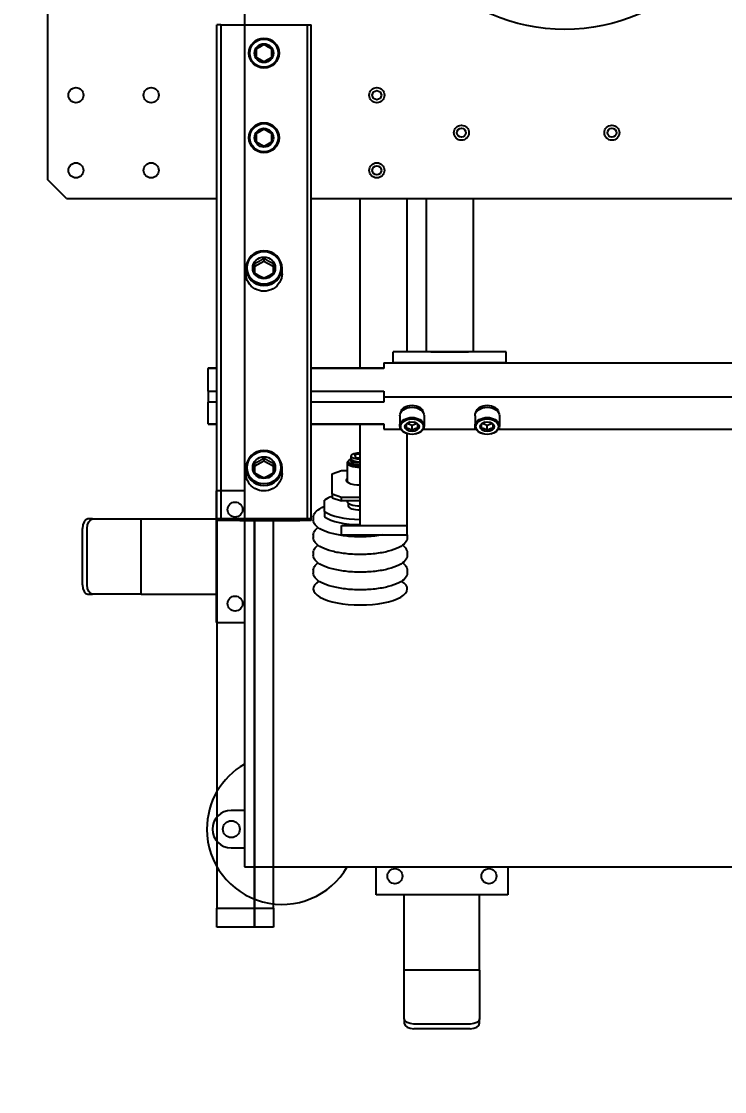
# Model space of a CAD drawing. Header units: millimetres. Extents: x -383313 to -161684, y -117025 to 99224.
# Drawn here: x -343292 to -342918, y -6965 to -6396 of the extents above; entities that cross this region are included whole.
import ezdxf
from ezdxf import colors
from ezdxf.entities.mleader import LeaderData, LeaderLine
from ezdxf.math import Vec2, Vec3

# ---------------------------------------------------------------- set-up
doc = ezdxf.new("R2010")
doc.units = ezdxf.units.MM
doc.header["$MEASUREMENT"] = 0
for name, color, linetype in [('PV-5D2C5', 7, 'Continuous'), ('PV-6C3', 7, 'Continuous'), ('Робот', 30, 'Continuous')]:
    doc.layers.add(name, color=color, linetype=linetype)

# ---------------------------------------------------------------- blocks, each defined once
blk = doc.blocks.new('A$C26c17928')
at = {"layer": 'PV-5D2C5'}
for p, q in [((295.45, -106.29), (295.45, 108.5)), ((277.33, -106.29), (277.33, 106.5)), ((312.67, -45.29), (312.67, 104.5)), ((190, -145), (190, 83.5)), ((277.33, -41.29), (271.53, -41.29)), ((271.53, -41.29), (271.53, -101.29)), ((277.33, -41.29), (277.33, -101.29)), ((305.51, -44.79), (310.94, -44.79)), ((309.7, -48.55), (310.8, -51.29)), ((315.24, -49.43), (315.2, -49.27)), ((310.8, -51.29), (309.7, -54.03)), ((313.49, -51.29), (310.8, -51.29)), ((315.24, -53.15), (315.2, -53.31)), ((190, -58.79), (271.53, -58.79)), ((271.53, -81.29), (271.53, -61.29)), ((305.51, -57.79), (310.94, -57.79)), ((312.67, -85.29), (312.67, -57.29)), ((190, -83.79), (271.53, -83.79)), ((305.51, -84.79), (310.94, -84.79)), ((309.7, -88.55), (310.8, -91.29)), ((315.24, -89.43), (315.2, -89.27)), ((271.53, -93.79), (190, -93.79)), ((310.8, -91.29), (309.7, -94.03)), ((313.49, -91.29), (310.8, -91.29)), ((363.9, -93.79), (315.08, -93.79)), ((315.24, -93.15), (315.2, -93.31)), ((368.9, -93.79), (363.9, -93.79)), ((363.9, -128.79), (363.9, -93.79)), ((368.9, -128.79), (368.9, -93.79)), ((368.95, -93.79), (370.45, -93.79)), ((378.35, -93.79), (379.85, -93.79)), ((387.74, -93.79), (389.25, -93.79)), ((277.33, -101.29), (271.53, -101.29)), ((305.51, -97.79), (310.94, -97.79)), ((312.67, -106.29), (312.67, -97.29)), ((377.08, -101.99), (377.07, -101.98)), ((277.33, -106.29), (280.38, -106.29)), ((280, -145), (280, -106.29)), ((280.38, -106.29), (280.38, -145)), ((292.4, -145), (292.4, -106.29)), ((292.4, -106.29), (295.45, -106.29)), ((295.45, -106.29), (298.35, -106.29)), ((298.35, -106.29), (298.35, -145)), ((309.77, -106.29), (312.67, -106.29)), ((309.77, -145), (309.77, -106.29)), ((310, -145), (310, -106.29)), ((280, -118.79), (190, -118.79)), ((363.9, -118.79), (310, -118.79)), ((348.97, -118.79), (348.97, -128.79)), ((350.84, -118.79), (350.84, -128.79)), ((326.95, -123.74), (328.36, -123.74)), ((328.92, -123.74), (329.95, -123.74)), ((329.16, -124.74), (329.66, -125.31)), ((330.53, -125.79), (340.68, -125.79)), ((334.63, -128.79), (334.63, -125.79)), ((336.34, -133.79), (334.63, -128.79)), ((348.97, -128.79), (347.25, -133.79)), ((350.84, -128.79), (348.97, -128.79)), ((349.13, -133.79), (350.84, -128.79)), ((350.84, -125.79), (351.13, -125.79)), ((352.06, -125.24), (353.45, -125.24)), ((368.9, -128.79), (363.9, -128.79)), ((347.25, -133.79), (336.34, -133.79)), ((347.25, -133.79), (349.13, -133.79)), ((377.08, -135.6), (377.07, -135.61)), ((356.51, -137.79), (350.39, -137.79)), ((356.51, -137.79), (359.32, -137.79)), ((105.8, -145), (97.64, -145)), ((97.64, -147), (97.64, -145)), ((97.64, -147), (105.8, -147)), ((97.64, -193), (97.64, -147)), ((346.11, -145), (105.8, -145)), ((105.8, -147), (346.11, -147)), ((357.62, -145), (346.11, -145)), ((346.11, -147), (357.62, -147)), ((360.39, -145), (357.62, -145)), ((357.62, -147), (360.39, -147)), ((359.55, -143.79), (361.06, -143.79)), ((360.39, -145), (360.39, -147)), ((360.39, -145), (360.39, -195)), ((361.17, -145), (360.39, -145)), ((361.17, -145), (361.17, -195)), ((368.95, -143.79), (370.45, -143.79)), ((378.35, -143.79), (379.85, -143.79)), ((387.74, -143.79), (389.25, -143.79)), ((361.26, -182.65), (361.26, -151)), ((361.26, -182.82), (361.26, -151.18)), ((229.99, -160.4), (227.04, -160.4)), ((336.25, -160.4), (333.3, -160.4)), ((567.5, -165), (361.26, -165)), ((567.5, -165), (577.5, -165)), ((567.5, -175), (567.5, -165)), ((577.5, -165), (577.5, -175)), ((221.65, -170), (223.24, -170)), ((223.24, -170), (225.92, -165.2)), ((225.92, -174.8), (223.24, -170)), ((327.9, -170), (329.49, -170)), ((329.49, -170), (332.17, -165.2)), ((332.17, -174.8), (329.49, -170)), ((567.5, -175), (361.26, -175)), ((361.26, -175), (567.5, -175)), ((567.5, -175), (577.5, -175)), ((567.5, -195), (567.5, -175)), ((577.5, -175), (567.5, -175)), ((577.5, -175), (577.5, -195)), ((229.99, -179.6), (227.04, -179.6)), ((336.25, -179.6), (333.3, -179.6)), ((97.64, -193), (105.8, -193)), ((97.64, -193), (97.64, -195)), ((105.8, -193), (346.11, -193)), ((346.11, -193), (357.62, -193)), ((357.62, -193), (360.39, -193)), ((360.39, -195), (360.39, -193)), ((105.8, -195), (97.64, -195)), ((346.11, -195), (105.8, -195)), ((190, -275), (190, -195)), ((280, -199.62), (280, -195)), ((280.38, -195), (280.38, -199.62)), ((292.4, -199.62), (292.4, -195)), ((298.35, -195), (298.35, -199.62)), ((309.77, -199.62), (309.77, -195)), ((310, -199.62), (310, -195)), ((357.62, -195), (346.11, -195)), ((360.39, -195), (357.62, -195)), ((361.17, -195), (360.39, -195)), ((361.17, -195), (567.5, -195)), ((577.5, -195), (567.5, -195)), ((280, -199.62), (280.38, -199.62)), ((292.4, -199.62), (280.38, -199.62)), ((292.4, -199.62), (298.35, -199.62)), ((309.77, -199.62), (298.35, -199.62)), ((309.77, -199.62), (310, -199.62)), ((190, -275), (180, -285)), ((180, -285), (-180, -285))]:
    blk.add_line(p, q, dxfattribs=at)
for centre, radius in [((0, -10), 100), ((155, 15), 4), ((155, 15), 2.4), ((155, -65), 4), ((155, -65), 2.4), ((135, -110), 4), ((135, -110), 2.4), ((175, -110), 4), ((175, -110), 2.4), ((112.64, -170), 8), ((112.64, -170), 7.5), ((112.64, -170), 5), ((157.64, -170), 8), ((157.64, -170), 7.5), ((157.64, -170), 5), ((135, -230), 4), ((175, -230), 4), ((135, -270), 4), ((175, -270), 4)]:
    blk.add_circle(centre, radius, dxfattribs=at)
at = {"layer": 'PV-5D2C5', "extrusion": (0, 0, -1)}
for centre, major_axis, ratio, start_param, end_param in [((304.06, -51.29), (0, -6), 0.688988, 0.072299, 3.069293), ((305.51, -51.29), (0, 6.5), 0.688988, -1.570796, 0), ((310.94, -51.29), (0, 6.5), 0.688988, -1.570796, 1.25525), ((305.51, -51.29), (0, -6.5), 0.688988, 0, 1.570796), ((310.94, -51.29), (0, -6.5), 0.688988, -1.25525, 1.570796), ((304.06, -91.29), (0, -6), 0.688988, 0.072299, 3.069293), ((305.51, -91.29), (0, 6.5), 0.688988, -1.570796, 0), ((310.94, -91.29), (0, 6.5), 0.688988, -1.570796, 1.25525), ((305.51, -91.29), (0, -6.5), 0.688988, 0, 1.570796), ((310.94, -91.29), (0, -6.5), 0.688988, -1.25525, 1.570796), ((227.04, -170), (0, -9.6), 0.965926, -4.712389, 1.570796), ((229.99, -170), (0, 9.6), 0.965926, 0, 3.141593), ((333.3, -170), (0, -9.6), 0.965926, -4.712389, 1.570796), ((336.25, -170), (0, 9.6), 0.965926, 0, 3.141593)]:
    blk.add_ellipse(centre, major_axis=major_axis, ratio=ratio, start_param=start_param, end_param=end_param, dxfattribs=at)
at = {"layer": 'PV-5D2C5'}
for centre, major_axis, ratio, start_param, end_param in [((311.31, -51.29), (0, 6), 0.688988, -4.712389, 1.570796), ((311.31, -51.29), (0, 3.75), 0.688988, -1.570796, 4.712389), ((311.31, -91.29), (0, 6), 0.688988, -4.712389, 1.570796), ((311.31, -91.29), (0, 3.75), 0.688988, -1.570796, 4.712389), ((397.61, -118.79), (0, 25), 0.34202, -1.570796, 0.495637), ((326.95, -118.79), (0, -4.95), 0.34202, -1.570796, 0), ((326.95, -118.79), (0, -3), 0.34202, -1.570796, 0), ((326.95, -118.79), (0, -4.95), 0.34202, 0, 1.570796), ((326.95, -118.79), (0, -3), 0.34202, 0, 1.570796), ((328.36, -118.79), (0, -4.95), 0.34202, 0, 1.570796), ((328.92, -118.79), (0, -4.95), 0.34202, 0, 1.570796), ((329.95, -118.79), (0, -6.39), 0.34202, 0, 1.570796), ((329.95, -118.79), (0, -4.95), 0.34202, 0, 1.570796), ((330.53, -118.79), (0, -7), 0.34202, 0, 1.570796), ((339.76, -118.79), (0, -7.5), 0.34202, -0.367208, 1.570796), ((351.13, -118.79), (0, -7), 0.34202, 0, 1.570796), ((353.45, -118.79), (0, -6.45), 0.34202, 0, 1.570796), ((353.45, -118.79), (0, 21), 0.34202, -2.701617, -1.570796), ((356.27, -118.79), (0, 21), 0.34202, -2.701617, -1.570796), ((397.61, -118.79), (0, -25), 0.34202, -0.495637, 1.570796), ((329.95, -118.79), (0, -6.39), 0.34202, -0.692725, 0), ((328.92, -118.79), (0, -4.95), 0.34202, -0.167293, 0), ((330.53, -118.79), (0, -7), 0.34202, -0.372527, 0), ((353.45, -118.79), (0, -21), 0.34202, -0.775193, -0.439976), ((226.89, -170), (0, 9), 0.965926, -4.712389, 1.570796), ((226.89, -170), (0, -6), 0.965926, -1.570796, 4.712389), ((333.14, -170), (0, 9), 0.965926, -4.712389, 1.570796), ((333.14, -170), (0, -6), 0.965926, -1.570796, 4.712389)]:
    blk.add_ellipse(centre, major_axis=major_axis, ratio=ratio, start_param=start_param, end_param=end_param, dxfattribs=at)
for points, weights in [([(308.83, -50.24), (309.06, -49.33), (309.91, -48.29)], [1.11661653883, 1.15102198321, 1.04422863406]), ([(309.91, -48.29), (310.47, -48.29), (312.29, -48.29)], [1.04422863406, 1.20577136594, 1.04422863406]), ([(312.29, -48.29), (312.26, -49.79), (313.49, -51.29)], [1.04422863406, 1.20577136594, 1.04422863406]), ([(309.91, -54.29), (309.06, -53.25), (308.83, -52.34)], [1.04422863406, 1.15102198321, 1.11661653883]), ([(312.29, -54.29), (310.47, -54.29), (309.91, -54.29)], [1.04422863406, 1.20577136594, 1.04422863406]), ([(313.49, -51.29), (312.26, -52.79), (312.29, -54.29)], [1.04422863406, 1.20577136594, 1.04422863406]), ([(308.83, -90.24), (309.06, -89.33), (309.91, -88.29)], [1.11661653883, 1.15102198321, 1.04422863406]), ([(309.91, -88.29), (310.47, -88.29), (312.29, -88.29)], [1.04422863406, 1.20577136594, 1.04422863406]), ([(312.29, -88.29), (312.26, -89.79), (313.49, -91.29)], [1.04422863406, 1.20577136594, 1.04422863406]), ([(309.91, -94.29), (309.06, -93.25), (308.83, -92.34)], [1.04422863406, 1.15102198321, 1.11661653883]), ([(312.29, -94.29), (310.47, -94.29), (309.91, -94.29)], [1.04422863406, 1.20577136594, 1.04422863406]), ([(313.49, -91.29), (312.26, -92.79), (312.29, -94.29)], [1.04422863406, 1.20577136594, 1.04422863406]), ([(108.03, -170), (109.18, -168), (110.34, -166)], [1.04422863406, 1.20577136594, 1.04422863406]), ([(110.34, -174), (109.18, -172), (108.03, -170)], [1.04422863406, 1.20577136594, 1.04422863406]), ([(110.34, -166), (112.64, -166), (114.95, -166)], [1.04422863406, 1.20577136594, 1.04422863406]), ([(114.95, -166), (116.11, -168), (117.26, -170)], [1.04422863406, 1.20577136594, 1.04422863406]), ([(117.26, -170), (116.11, -172), (114.95, -174)], [1.04422863406, 1.20577136594, 1.04422863406]), ([(153.03, -170), (154.18, -168), (155.34, -166)], [1.04422863406, 1.20577136594, 1.04422863406]), ([(155.34, -174), (154.18, -172), (153.03, -170)], [1.04422863406, 1.20577136594, 1.04422863406]), ([(155.34, -166), (157.64, -166), (159.95, -166)], [1.04422863406, 1.20577136594, 1.04422863406]), ([(159.95, -166), (161.11, -168), (162.26, -170)], [1.04422863406, 1.20577136594, 1.04422863406]), ([(162.26, -170), (161.11, -172), (159.95, -174)], [1.04422863406, 1.20577136594, 1.04422863406]), ([(221.65, -170), (223.35, -167.6), (224.33, -165.2)], [1.04422863406, 1.20577136594, 1.04422863406]), ([(224.33, -174.8), (223.35, -172.4), (221.65, -170)], [1.04422863406, 1.20577136594, 1.04422863406]), ([(224.33, -165.2), (227.37, -165.2), (229.68, -165.2)], [1.04422863406, 1.20577136594, 1.04422863406]), ([(229.68, -165.2), (231.38, -167.6), (232.36, -170)], [1.04422863406, 1.20577136594, 1.04422863406]), ([(232.36, -170), (231.38, -172.4), (229.68, -174.8)], [1.04422863406, 1.20577136594, 1.04422863406]), ([(327.9, -170), (329.6, -167.6), (330.58, -165.2)], [1.04422863406, 1.20577136594, 1.04422863406]), ([(330.58, -174.8), (329.6, -172.4), (327.9, -170)], [1.04422863406, 1.20577136594, 1.04422863406]), ([(330.58, -165.2), (333.62, -165.2), (335.94, -165.2)], [1.04422863406, 1.20577136594, 1.04422863406]), ([(335.94, -165.2), (337.63, -167.6), (338.61, -170)], [1.04422863406, 1.20577136594, 1.04422863406]), ([(338.61, -170), (337.63, -172.4), (335.94, -174.8)], [1.04422863406, 1.20577136594, 1.04422863406]), ([(114.95, -174), (112.64, -174), (110.34, -174)], [1.04422863406, 1.20577136594, 1.04422863406]), ([(159.95, -174), (157.64, -174), (155.34, -174)], [1.04422863406, 1.20577136594, 1.04422863406]), ([(229.68, -174.8), (227.37, -174.8), (224.33, -174.8)], [1.04422863406, 1.20577136594, 1.04422863406]), ([(335.94, -174.8), (333.62, -174.8), (330.58, -174.8)], [1.04422863406, 1.20577136594, 1.04422863406])]:
    blk.add_rational_spline(points, weights, degree=2, dxfattribs=at)
blk.add_open_spline([(368.9, -93.79), (368.91, -93.79), (368.93, -93.79), (368.95, -93.79)], degree=3, dxfattribs=at)
for points, knots in [([(370.45, -93.79), (371.37, -93.79), (372.26, -94.17), (374.02, -95.64), (374.87, -96.83), (376.41, -99.91), (377.09, -101.82), (378.2, -106.14), (378.63, -108.54), (379.19, -113.6), (379.34, -116.25), (379.33, -121.55), (379.18, -124.2), (378.6, -129.22), (378.17, -131.6), (377.06, -135.86), (376.39, -137.74), (374.84, -140.82), (373.96, -142.02), (372.21, -143.44), (371.34, -143.79), (370.45, -143.79)], [4.712389, 4.712389, 4.712389, 4.712389, 4.990834, 4.990834, 5.312783, 5.312783, 5.641221, 5.641221, 5.965321, 5.965321, 6.287713, 6.287713, 6.609683, 6.609683, 6.932099, 6.932099, 7.256259, 7.256259, 7.584742, 7.584742, 7.853982, 7.853982, 7.853982, 7.853982]), ([(374.4, -96.29), (374.85, -95.69), (375.31, -95.18), (376.6, -94.15), (377.46, -93.79), (378.35, -93.79)], [4.2757798, 4.2757798, 4.2757798, 4.2757798, 4.4431494, 4.4431494, 4.712389, 4.712389, 4.712389, 4.712389]), ([(379.85, -93.79), (380.76, -93.79), (381.66, -94.17), (383.42, -95.64), (384.27, -96.83), (385.81, -99.91), (386.49, -101.82), (387.6, -106.14), (388.02, -108.54), (388.59, -113.6), (388.74, -116.25), (388.73, -121.55), (388.58, -124.2), (387.99, -129.22), (387.56, -131.6), (386.46, -135.86), (385.78, -137.74), (384.23, -140.82), (383.36, -142.02), (381.6, -143.44), (380.73, -143.79), (379.85, -143.79)], [4.712389, 4.712389, 4.712389, 4.712389, 4.990834, 4.990834, 5.312783, 5.312783, 5.641221, 5.641221, 5.965321, 5.965321, 6.287713, 6.287713, 6.609683, 6.609683, 6.932099, 6.932099, 7.256259, 7.256259, 7.584742, 7.584742, 7.853982, 7.853982, 7.853982, 7.853982]), ([(383.8, -96.29), (384.24, -95.69), (384.71, -95.18), (385.99, -94.15), (386.86, -93.79), (387.74, -93.79)], [4.2757798, 4.2757798, 4.2757798, 4.2757798, 4.4431494, 4.4431494, 4.712389, 4.712389, 4.712389, 4.712389]), ([(389.25, -93.79), (390.16, -93.79), (391.06, -94.17), (392.81, -95.64), (393.67, -96.83), (395.21, -99.91), (395.89, -101.82), (396.99, -106.14), (397.42, -108.54), (397.99, -113.6), (398.13, -116.25), (398.12, -121.55), (397.97, -124.2), (397.39, -129.22), (396.96, -131.6), (395.85, -135.86), (395.18, -137.74), (393.63, -140.82), (392.76, -142.02), (391, -143.44), (390.13, -143.79), (389.25, -143.79)], [4.712389, 4.712389, 4.712389, 4.712389, 4.990834, 4.990834, 5.312783, 5.312783, 5.641221, 5.641221, 5.965321, 5.965321, 6.287713, 6.287713, 6.609683, 6.609683, 6.932099, 6.932099, 7.256259, 7.256259, 7.584742, 7.584742, 7.853982, 7.853982, 7.853982, 7.853982]), ([(368.9, -106.92), (369.15, -108.25), (369.35, -109.64), (369.8, -113.6), (369.94, -116.25), (369.93, -121.55), (369.78, -124.2), (369.2, -129.22), (368.77, -131.6), (367.66, -135.86), (366.99, -137.74), (365.44, -140.82), (364.57, -142.02), (362.81, -143.44), (361.94, -143.79), (361.06, -143.79)], [5.781719, 5.781719, 5.781719, 5.781719, 5.965321, 5.965321, 6.287713, 6.287713, 6.609683, 6.609683, 6.932099, 6.932099, 7.256259, 7.256259, 7.584742, 7.584742, 7.853982, 7.853982, 7.853982, 7.853982]), ([(359.55, -143.79), (358.64, -143.79), (357.74, -143.41), (355.99, -141.95), (355.14, -140.76), (354.15, -138.78), (353.93, -138.3), (353.72, -137.79)], [1.5707963, 1.5707963, 1.5707963, 1.5707963, 1.8492415, 1.8492415, 2.1711899, 2.1711899, 2.2662378, 2.2662378, 2.2662378, 2.2662378]), ([(368.95, -143.79), (368.04, -143.79), (367.14, -143.41), (365.86, -142.35), (365.42, -141.86), (365, -141.29)], [1.5707963, 1.5707963, 1.5707963, 1.5707963, 1.8492415, 1.8492415, 2.0074056, 2.0074056, 2.0074056, 2.0074056]), ([(378.35, -143.79), (377.43, -143.79), (376.54, -143.41), (375.26, -142.35), (374.82, -141.86), (374.4, -141.29)], [1.5707963, 1.5707963, 1.5707963, 1.5707963, 1.8492415, 1.8492415, 2.0074056, 2.0074056, 2.0074056, 2.0074056]), ([(387.74, -143.79), (386.83, -143.79), (385.94, -143.41), (384.66, -142.35), (384.22, -141.86), (383.8, -141.29)], [1.5707963, 1.5707963, 1.5707963, 1.5707963, 1.8492415, 1.8492415, 2.0074056, 2.0074056, 2.0074056, 2.0074056]), ([(361.17, -150.11), (361.22, -150.38), (361.25, -150.65), (361.26, -151.22), (361.24, -151.52), (361.19, -151.82)], [0.00306113, 0.00306113, 0.00306113, 0.00306113, 0.004036551, 0.004036551, 0.005106091, 0.005106091, 0.005106091, 0.005106091]), ([(361.19, -182), (361.24, -182.3), (361.26, -182.61), (361.25, -183.18), (361.22, -183.45), (361.17, -183.71)], [0.00306113, 0.00306113, 0.00306113, 0.00306113, 0.004130671, 0.004130671, 0.005106091, 0.005106091, 0.005106091, 0.005106091])]:
    blk.add_open_spline(points, degree=3, knots=knots, dxfattribs=at)
blk = doc.blocks.new('Робот ABB IRB660_3.15 (сверху)')
at = {"layer": 'Робот'}
blk.add_circle((0, 0), 3150, dxfattribs=at)
blk = doc.blocks.new('*U174')
at = {"layer": 'PV-6C3'}
for p, q in [((-1350.65, 2991.36), (-1350.65, 2988.9)), ((-1350.65, 2964.23), (-1350.65, 2988.9)), ((-1345.65, 2994.23), (-1315.65, 2994.23)), ((-1345.65, 2991.77), (-1315.65, 2991.77)), ((-1310.65, 2988.9), (-1310.65, 2991.36)), ((-1310.65, 2988.9), (-1310.65, 2964.23)), ((-1350.65, 2963.09), (-1350.65, 2964.23)), ((-1350.65, 2963.09), (-1310.65, 2963.09)), ((-1350.65, 2963.09), (-1350.65, 2923.09)), ((-1310.65, 2964.23), (-1310.65, 2963.09)), ((-1310.65, 2963.09), (-1310.65, 2923.09)), ((-1295.65, 2923.09), (-1365.65, 2923.09)), ((-1365.65, 2923.09), (-1365.65, 2908.09)), ((-1295.65, 2908.09), (-1295.65, 2923.09)), ((-1485.65, 2915.09), (-1485.65, 2908.09)), ((-1465.65, 2908.09), (-1465.65, 2915.09)), ((-395.65, 2908.09), (-1495.65, 2908.09)), ((-1495.65, 2908.09), (-1495.65, 2218.09)), ((-1510.65, 2838.09), (-1495.65, 2838.09)), ((-1510.65, 2768.09), (-1510.65, 2838.09)), ((-1581.79, 2788.09), (-1581.79, 2818.09)), ((-1579.33, 2788.09), (-1579.33, 2818.09)), ((-1576.46, 2823.09), (-1578.92, 2823.09)), ((-1576.46, 2823.09), (-1551.79, 2823.09)), ((-1551.79, 2823.09), (-1550.65, 2823.09)), ((-1550.65, 2783.09), (-1550.65, 2823.09)), ((-1550.65, 2823.09), (-1510.65, 2823.09)), ((-1578.92, 2783.09), (-1576.46, 2783.09)), ((-1551.79, 2783.09), (-1576.46, 2783.09)), ((-1550.65, 2783.09), (-1551.79, 2783.09)), ((-1550.65, 2783.09), (-1510.65, 2783.09)), ((-1495.65, 2768.09), (-1510.65, 2768.09))]:
    blk.add_line(p, q, dxfattribs=at)
for centre, radius in [((-1475.65, 2915.09), 4.5), ((-1355.65, 2913.09), 4), ((-1305.65, 2913.09), 4), ((-1500.65, 2828.09), 4), ((-1500.65, 2778.09), 4)]:
    blk.add_circle(centre, radius, dxfattribs=at)
for centre, radius, start, end in [((-1475.65, 2888.09), 40, 90, 240), ((-1475.65, 2888.09), 40, 30, 90), ((-1475.65, 2915.09), 10, 0, 180)]:
    blk.add_arc(centre, radius, start, end, dxfattribs=at)
for centre, major_axis, start_param, end_param in [((-1345.65, 2991.36), (-5, 0), -1.570796, 0), ((-1315.65, 2991.36), (5, 0), 0, 1.570796), ((-1578.92, 2818.09), (0, 5), 0, 1.570796), ((-1578.92, 2788.09), (0, -5), -1.570796, 0)]:
    blk.add_ellipse(centre, major_axis=major_axis, ratio=0.573576, start_param=start_param, end_param=end_param, dxfattribs=at)
at = {"layer": 'PV-6C3', "extrusion": (0, 0, -1)}
for centre, major_axis, start_param, end_param in [((-1345.65, 2988.9), (-5, 0), 0, 1.570796), ((-1315.65, 2988.9), (5, 0), -1.570796, 0), ((-1576.46, 2818.09), (0, 5), -1.570796, 0), ((-1576.46, 2788.09), (0, -5), 0, 1.570796)]:
    blk.add_ellipse(centre, major_axis=major_axis, ratio=0.573576, start_param=start_param, end_param=end_param, dxfattribs=at)

msp = doc.modelspace()

# ---------------------------------------------------------------- block references
at = {"ltscale": 100, "rotation": 270}
msp.add_blockref('A$C26c17928', (-342993.18036, -6300.46446), dxfattribs=at)
at = {"layer": 'PV-6C3', "rotation": 90}
msp.add_blockref('*U174', (-340265.46489, -5350.25953), dxfattribs=at)
at = {"layer": 'Робот', "rotation": 180}
msp.add_blockref('Робот ABB IRB660_3.15 (сверху)', (-344500.63713, -5731.42318), dxfattribs=at)

# ---------------------------------------------------------------- leaders
at = {"ltscale": 100}
ml = msp.add_multileader_mtext('Standard', dxfattribs=at)
ml.set_content('Y-9\\PSQ-9-SQ-9.1', color=256)
ml.set_leader_properties()
ml.build(insert=Vec2(0, 0))
ml.multileader.update_dxf_attribs({"text_right_attachment_type": 6, "dogleg_length": 0.36, "arrow_head_size": 0.18})
ctx = ml.context
ctx.base_point, ctx.char_height, ctx.arrow_head_size, ctx.landing_gap_size, ctx.plane_origin = Vec3(-343321.83171, -5119.43976), 80, 0.18, 0.09, Vec3(-346166.53293, -7106.63957)
ctx.right_attachment = 6
notes = []
notes.append((ctx, [(0, (1, 1, 0), (-343364.87128, -5119.43976), (1, 0), 43.03956, [(0, [(-344309.88566, -6743.36848)], 0, [])])]))
ctx.mtext.insert, ctx.mtext.flow_direction = Vec3(-343321.74171, -5079.43976), 5
ml = msp.add_multileader_mtext('Standard', dxfattribs=at)
ml.set_content('Y-10\\PSQ-10-SQ-10.1', color=256)
ml.set_leader_properties()
ml.build(insert=Vec2(0, 0))
ml.multileader.update_dxf_attribs({"text_right_attachment_type": 6, "dogleg_length": 0.36, "arrow_head_size": 0.18})
ctx = ml.context
ctx.base_point, ctx.char_height, ctx.arrow_head_size, ctx.landing_gap_size, ctx.plane_origin = Vec3(-343289.44379, -5499.09373), 80, 0.18, 0.09, Vec3(-345767.50441, -7110.10693)
ctx.right_attachment = 6
notes.append((ctx, [(0, (1, 1, 0), (-343332.48335, -5499.09373), (1, 0), 43.03956, [(0, [(-343852.71158, -6705.66385)], 0, [])])]))
ctx.mtext.insert, ctx.mtext.flow_direction = Vec3(-343289.35379, -5459.09373), 5
for ctx, leaders in notes:
    for number, flags, end, landing, length, lines in leaders:
        leader = LeaderData()
        leader.index, (leader.has_last_leader_line, leader.has_dogleg_vector, leader.attachment_direction) = number, flags
        leader.last_leader_point, leader.dogleg_vector, leader.dogleg_length = Vec3(end), Vec3(landing), length
        for number, points, colour, breaks in lines:
            line = LeaderLine()
            line.index, line.vertices, line.color, line.breaks = number, Vec3.list(points), colors.encode_raw_color(colour), breaks
            leader.lines.append(line)
        ctx.leaders.append(leader)

doc.saveas('drawing.dxf')
